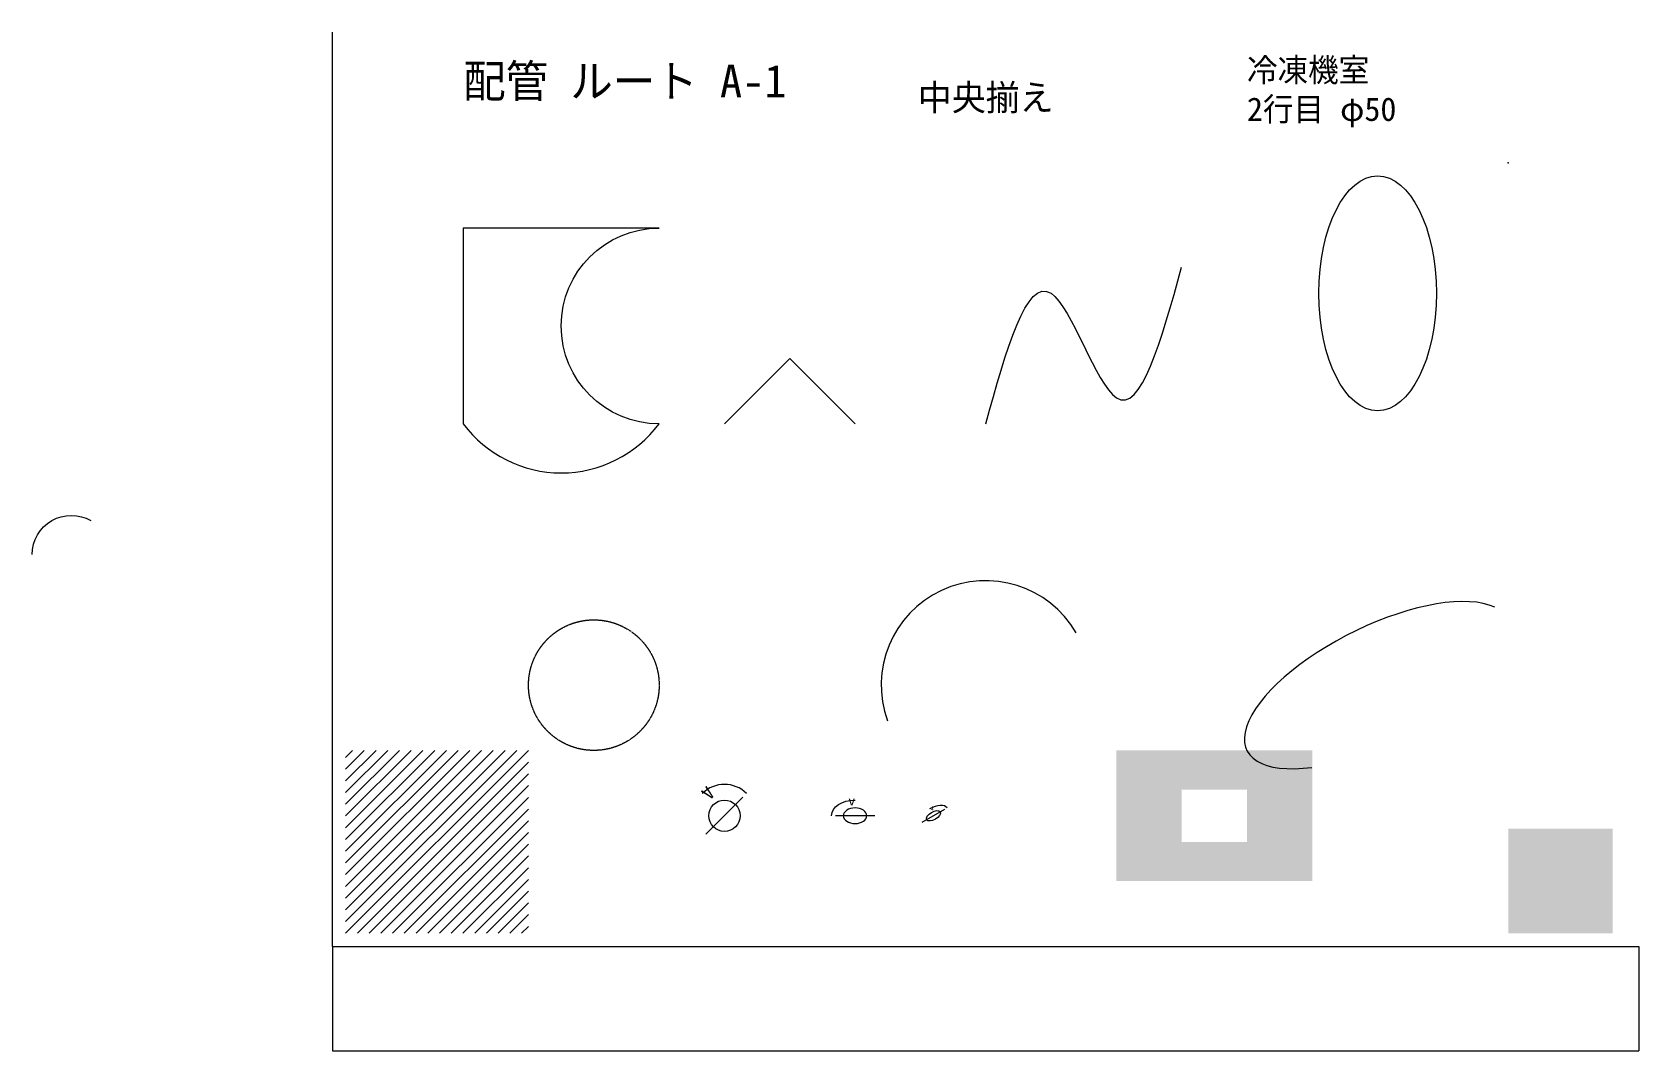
# Model space of a CAD drawing. Header units: millimetres. Extents: x -2300 to 10000, y -800 to 7000.
import ezdxf
from ezdxf.enums import TextEntityAlignment as Align

# ---------------------------------------------------------------- set-up
doc = ezdxf.new("R2010")
doc.units = ezdxf.units.MM
doc.linetypes.add('DASHED', pattern=[1.524, 1.27, -0.254])
doc.layers.add('壁', color=1, linetype='Continuous')
doc.layers.add('設備-配管', color=5, linetype='DASHED')
doc.styles.add('OpenSansCondensed-Light', font='OpenSansCondensed-Light.ttf')
doc.dimstyles.new('EZDXF', dxfattribs={"dimtxt": 0.25, "dimasz": 0.175, "dimexe": 0.375, "dimexo": 0.125, "dimgap": 0.1, "dimtad": 1, "dimlfac": 100, "dimzin": 12, "dimdsep": 46, "dimtxsty": 'OpenSansCondensed-Light', "dimblk": 'ARCHTICK', "dimcen": 2.5, "dimazin": 3, "dimtfac": 0.5, "dimtmove": 2, "dimatfit": 3})

# ---------------------------------------------------------------- blocks, each defined once
blk = doc.blocks.new('バルブ')
blk.add_line((-100, 0), (100, 0))
blk.add_circle((0, 0), 60)
blk.add_arc((0, 0), 120, 0, 90)
blk.add_text('V', height=50).set_placement((0, 80))
blk = doc.blocks.new('_ARCHTICK')
at = {"color": 0, "linetype": 'BYBLOCK', "const_width": 0.15}
blk.add_lwpolyline([(-0.5, -0.5), (0.5, 0.5)], dxfattribs=at)

msp = doc.modelspace()

# ---------------------------------------------------------------- hatches: boundary and pattern name
h = msp.add_hatch()
h.set_pattern_fill('ANSI31', scale=20)
h.paths.add_polyline_path([(100, 100), (1500, 100), (1500, 1500), (100, 1500)])
h = msp.add_hatch(color=2)
h.paths.add_polyline_path([(6000, 500), (7500, 500), (7500, 1500), (6000, 1500)])
h.paths.add_polyline_path([(6500, 800), (7000, 800), (7000, 1200), (6500, 1200)])

# ---------------------------------------------------------------- linework, layer by layer
msp.add_lwpolyline([(1000, 4000, 0.5), (2500, 4000, -1), (2500, 5500), (1000, 5500)], format="xyb", close=True)
msp.add_lwpolyline([(3000, 4000), (3500, 4500), (4000, 4000)])
at = {"extrusion": (0, 0, -1)}
msp.add_arc((2000, 3000), 300, 0, 120, dxfattribs=at)
msp.add_arc((5000, 2000), 800, 30, 200)
msp.add_ellipse((8000, 5000), major_axis=(0, 900), ratio=0.5)
msp.add_ellipse((8000, 2000), major_axis=(1000, 500), ratio=0.4, start_param=0.3, end_param=4)
msp.add_spline([(5000, 4000), (5500, 5000), (6000, 4200), (6500, 5200)], degree=3)
msp.add_point((9000, 6000))
msp.add_solid([(9000, 100), (9800, 100), (9000, 900), (9800, 900)])
at = {"layer": '壁', "color": 3}
msp.add_line((0, 0), (0, 7000), dxfattribs=at)
at = {"layer": '壁'}
msp.add_line((0, 0), (10000, 0), dxfattribs=at)
at = {"layer": '設備-配管'}
msp.add_circle((2000, 2000), 500, dxfattribs=at)

# ---------------------------------------------------------------- block references
at = {"xscale": 2, "yscale": 2, "rotation": 45}
msp.add_blockref('バルブ', (3000, 1000), dxfattribs=at)
at = {"xscale": -1.5}
msp.add_blockref('バルブ', (4000, 1000), dxfattribs=at)
at = {"yscale": 0.5, "rotation": 30}
msp.add_blockref('バルブ', (4600, 1000), dxfattribs=at)

# ---------------------------------------------------------------- texts
msp.add_text('中央揃え', height=200).set_placement((5000, 6500), align=Align.MIDDLE_CENTER)
at = {"insert": (7000, 6800), "char_height": 180, "attachment_point": 1}
msp.add_mtext('冷凍機室\\P2行目 φ50', dxfattribs=at)
at = {"layer": '設備-配管'}
msp.add_text('配管 ルート A-1', height=250, dxfattribs=at).set_placement((1000, 6500))

# ---------------------------------------------------------------- dimensions: what is measured, and where the dimension line sits
msp.add_linear_dim(base=(0, -800), p1=(0, 0), p2=(10000, 0), dimstyle='EZDXF').render()

doc.saveas('drawing.dxf')
